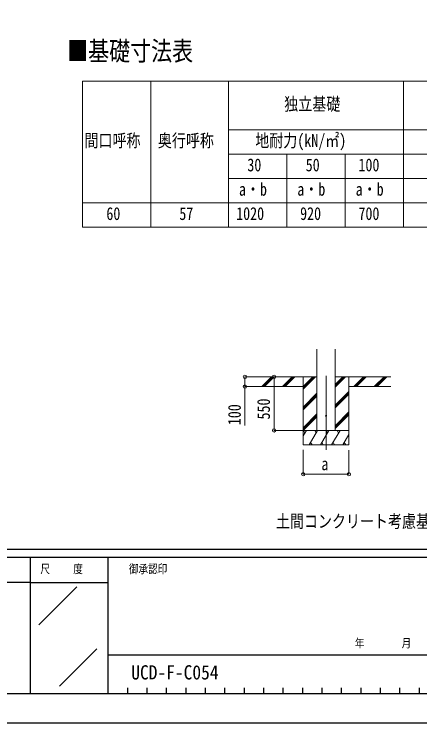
# Model space of a CAD drawing. Units: millimetres, scale not verified. Extents: x -16820 to 16820, y -11880 to 11880.
# Drawn here: x 7776 to 11948, y -11880 to -4600 of the extents above; entities that cross this region are included whole.
import ezdxf
from ezdxf.enums import TextEntityAlignment as Align

# ---------------------------------------------------------------- set-up
doc = ezdxf.new("R2010")
doc.units = ezdxf.units.MM
doc.header["$LTSCALE"] = 40
for name, color, linetype, lineweight in [('0-1_TABLE1', 7, 'Continuous', 18), ('0-3_YKK_12', 40, 'Continuous', 18), ('0-4_YKK_13', 120, 'Continuous', 18), ('0-5_YKK_A1', 120, 'Continuous', 18), ('0-6_YKK_D', 200, 'Continuous', 18)]:
    doc.layers.add(name, color=color, linetype=linetype, lineweight=lineweight)
doc.layers.add('0-2_USER1', color=92, linetype='Continuous')
doc.layers.add('0-7_YKK_ZWAK', color=134, linetype='Continuous')
doc.styles.add('ＭＳ ゴシック', font='')
doc.styles.get('ＭＳ ゴシック').set_extended_font_data('MS Gothic')

msp = doc.modelspace()

# ---------------------------------------------------------------- linework, layer by layer
at = {"layer": '0-1_TABLE1'}
for p, q in [((8480.08, -5289.02), (14480.08, -5289.02)), ((8480.08, -5289.02), (8480.08, -6789.02)), ((9180.08, -5289.02), (9180.08, -6789.02)), ((9980.08, -5789.02), (14480.08, -5789.02)), ((9980.08, -6039.02), (14480.08, -6039.02)), ((9980.08, -6289.02), (14480.08, -6289.02)), ((8480.08, -6789.02), (14480.08, -6789.02))]:
    msp.add_line(p, q, dxfattribs=at)
for points in [[(9980.08, -5289.02), (9980.08, -5789.02), (9980.08, -6539.02), (9980.08, -6789.02)], [(11780.08, -5289.02), (11780.08, -5789.02), (11780.08, -6039.02), (11780.08, -6289.02), (11780.08, -6539.02), (11780.08, -6789.02)], [(10580.08, -6039.02), (10580.08, -6539.02), (10580.08, -6789.02)], [(11180.08, -6039.02), (11180.08, -6539.02), (11180.08, -6789.02)], [(8480.08, -6539.02), (9180.08, -6539.02), (9980.08, -6539.02), (11180.08, -6539.02), (11780.08, -6539.02), (14480.08, -6539.02)]]:
    msp.add_lwpolyline(points, dxfattribs=at)
at = {"layer": '0-3_YKK_12'}
msp.add_line((10983.81, -8316.4), (10983.81, -9075.61), dxfattribs=at)
at = {"layer": '0-4_YKK_13'}
msp.add_circle((10983.81, -8725.61), 5, dxfattribs=at)
at = {"layer": '0-5_YKK_A1'}
for p, q in [((10890.06, -8875.61), (10890.06, -8040.26)), ((11077.56, -8875.61), (11077.56, -8040.26)), ((10890.06, -8325.61), (10257.86, -8325.61)), ((10324.55, -8424.21), (10423.15, -8325.61)), ((10337.29, -8425.61), (10437.29, -8325.61)), ((10351.43, -8425.61), (10451.43, -8325.61)), ((10536.68, -8424.21), (10635.28, -8325.61)), ((10549.42, -8425.61), (10649.42, -8325.61)), ((10563.56, -8425.61), (10663.56, -8325.61)), ((10748.81, -8325.61), (10748.81, -9025.61)), ((10748.81, -8452.49), (10875.69, -8325.61)), ((10748.81, -8438.35), (10861.55, -8325.61)), ((10748.81, -8424.21), (10847.41, -8325.61)), ((11077.56, -8432.11), (11184.06, -8325.61)), ((11077.56, -8417.97), (11169.92, -8325.61)), ((11077.56, -8403.82), (11155.78, -8325.61)), ((11077.56, -8325.61), (11649.43, -8325.61)), ((11218.81, -8325.61), (11218.81, -9025.61)), ((11267.91, -8425.61), (11367.91, -8325.61)), ((11282.05, -8425.61), (11382.05, -8325.61)), ((11296.19, -8425.61), (11396.19, -8325.61)), ((11480.04, -8425.61), (11580.04, -8325.61)), ((11494.18, -8425.61), (11594.18, -8325.61)), ((11508.33, -8425.61), (11608.33, -8325.61)), ((10748.81, -8425.61), (10257.86, -8425.61)), ((11218.81, -8425.61), (11649.43, -8425.61)), ((10748.81, -8636.34), (10890.06, -8495.09)), ((10748.81, -8650.48), (10890.06, -8509.23)), ((11077.56, -8615.95), (11218.81, -8474.71)), ((11077.56, -8630.1), (11218.81, -8488.85)), ((11077.56, -8644.24), (11218.81, -8502.99)), ((10748.81, -8664.62), (10890.06, -8523.37)), ((10748.81, -8848.47), (10890.06, -8707.22)), ((10748.81, -8862.61), (10890.06, -8721.36)), ((10749.96, -8875.61), (10890.06, -8735.5)), ((11077.56, -8828.09), (11218.81, -8686.84)), ((11077.56, -8842.23), (11218.81, -8700.98)), ((11077.56, -8856.37), (11218.81, -8715.12)), ((11218.81, -8875.61), (10748.81, -8875.61)), ((10748.81, -8931.78), (10781.24, -8875.61)), ((10766.24, -8901.59), (10751.24, -8875.61)), ((10810.11, -9025.61), (10896.71, -8875.61)), ((10881.71, -8901.59), (10866.71, -8875.61)), ((10925.58, -9025.61), (11012.18, -8875.61)), ((10997.18, -8901.59), (10982.18, -8875.61)), ((11041.05, -9025.61), (11127.65, -8875.61)), ((11112.65, -8901.59), (11097.65, -8875.61)), ((11218.81, -8885.47), (11213.12, -8875.61)), ((11156.52, -9025.61), (11218.81, -8917.72)), ((10748.81, -9025.61), (11218.81, -9025.61)), ((10825.11, -8999.63), (10840.11, -9025.61)), ((10940.58, -8999.63), (10955.58, -9025.61)), ((11056.05, -8999.63), (11071.05, -9025.61)), ((11171.52, -8999.63), (11186.52, -9025.61))]:
    msp.add_line(p, q, dxfattribs=at)
at = {"layer": '0-6_YKK_D'}
for p, q in [((10323.47, -8325.61), (10147.81, -8325.61)), ((10482.75, -8325.61), (10447.81, -8325.61)), ((10448.81, -8325.61), (10448.81, -8875.61)), ((10323.47, -8425.61), (10147.81, -8425.61)), ((10747.81, -8875.61), (10447.81, -8875.61)), ((10748.81, -9075.61), (10748.81, -9326.61)), ((11218.81, -9079.68), (11218.81, -9326.61)), ((10748.81, -9325.61), (11218.81, -9325.61))]:
    msp.add_line(p, q, dxfattribs=at)
msp.add_lwpolyline([(10148.81, -8325.61), (10148.81, -8425.61), (10148.81, -8824.46)], dxfattribs=at)
for centre in [(10148.81, -8325.61), (10448.81, -8325.61), (10148.81, -8425.61), (10448.81, -8875.61), (10748.81, -9325.61), (11218.81, -9325.61)]:
    msp.add_circle(centre, 17, dxfattribs=at)
at = {"layer": '0-7_YKK_ZWAK'}
for p, q in [((15580.08, -10100), (-15619.92, -10100)), ((7940.08, -10180), (7940.08, -11580)), ((8740.08, -10180), (7940.08, -10180)), ((12870.08, -10180), (8740.08, -10180)), ((8740.08, -10180), (8740.08, -11580)), ((7940.08, -10440), (5180.08, -10440)), ((7940.08, -10440), (8740.08, -10440)), ((8028.42, -10873.16), (8420.15, -10481.43)), ((8242.69, -11503.95), (8627.57, -11119.07)), ((8740.08, -11180), (12870.08, -11180)), ((8940.08, -11520), (8940.08, -11580)), ((9140.08, -11520), (9140.08, -11580)), ((9340.08, -11520), (9340.08, -11580)), ((9540.08, -11520), (9540.08, -11580)), ((9740.08, -11520), (9740.08, -11580)), ((9940.08, -11520), (9940.08, -11580)), ((10140.08, -11520), (10140.08, -11580)), ((10340.08, -11520), (10340.08, -11580)), ((10540.08, -11520), (10540.08, -11580)), ((10740.08, -11520), (10740.08, -11580)), ((10940.08, -11520), (10940.08, -11580)), ((11140.08, -11520), (11140.08, -11580)), ((11340.08, -11520), (11340.08, -11580)), ((11540.08, -11520), (11540.08, -11580)), ((11740.08, -11520), (11740.08, -11580)), ((11940.08, -11520), (11940.08, -11580)), ((5180.08, -11580), (7940.08, -11580)), ((7940.08, -11580), (8740.08, -11580)), ((8740.08, -11580), (12870.08, -11580))]:
    msp.add_line(p, q, dxfattribs=at)
msp.add_lwpolyline([(-16820, -11880), (16820, -11880), (16820, 11880), (-16820, 11880)], close=True, dxfattribs=at)
msp.add_lwpolyline([(7940.08, -10180), (5180.08, -10180), (5180.08, -11580)], dxfattribs=at)

# ---------------------------------------------------------------- texts
at = {"layer": '0-1_TABLE1', "style": 'ＭＳ ゴシック', "width": 0.8}
for s, p in [('独立基礎', (10553.68, -5629.02)), ('間口呼称', (8498.88, -6004.02)), ('奥行呼称', (9253.68, -6004.02)), ('地耐力(kN/㎡)', (10256.08, -6004.02)), ('30', (10174.48, -6254.02)), ('50', (10774.48, -6254.02)), ('100', (11316.88, -6254.02)), ('a・b', (10088.08, -6504.02)), ('a・b', (10688.08, -6504.02)), ('a・b', (11288.08, -6504.02)), ('60', (8724.48, -6754.02)), ('57', (9474.48, -6754.02)), ('1020', (10059.28, -6754.02)), ('920', (10716.88, -6754.02)), ('700', (11316.88, -6754.02))]:
    msp.add_text(s, height=132, dxfattribs=at).set_placement(p, align=Align.BOTTOM_LEFT)
at = {"layer": '0-2_USER1', "style": 'ＭＳ ゴシック'}
for s, height, width, p in [('■基礎寸法表', 197.9, 0.8, (8320.96, -5136.24)), ('土間コンクリート考慮基礎の場合', 132, 0.8, (10468.31, -9915)), ('UCD-F-C054', 146.6, 0.9, (8980.42, -11478.81))]:
    msp.add_text(s, height=height, dxfattribs=dict(at, width=width)).set_placement(p, align=Align.BOTTOM_LEFT)
at = {"layer": '0-6_YKK_D', "style": 'ＭＳ ゴシック', "width": 0.8}
for s, p in [('550', (10446.59, -8763.81)), ('100', (10146.59, -8822.23))]:
    msp.add_text(s, height=132, rotation=90, dxfattribs=at).set_placement(p, align=Align.BOTTOM_LEFT)
msp.add_text('a', height=132, dxfattribs=at).set_placement((10935.81, -9324.81), align=Align.BOTTOM_LEFT)
at = {"layer": '0-7_YKK_ZWAK', "style": 'ＭＳ ゴシック', "width": 0.8}
for s, p in [('尺     度', (8045.68, -10370)), ('御承認印', (8956.55, -10370)), ('年        月        日', (11279.63, -11132.86))]:
    msp.add_text(s, height=87.98, dxfattribs=at).set_placement(p, align=Align.BOTTOM_LEFT)

doc.saveas('drawing.dxf')
